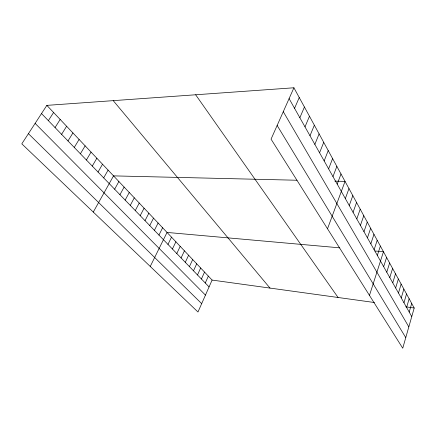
<?xml version="1.0" encoding="UTF-8"?>
<svg xmlns="http://www.w3.org/2000/svg" width="436" height="436" viewBox="0 0 436 436"><rect width="100%" height="100%" fill="white"/><g stroke="black" fill="none" stroke-linecap="round" stroke-linejoin="round"><path stroke-width="0.65" d="M293.918 87.778L414.2 308.007L402.744 348.222L271.056 139.144L293.918 87.778L46.854 105.37L21.8 143.836L197.977 312.013L212.098 280.081L46.854 105.37M409.208 312.072L411.698 303.429M406.614 307.456L409.142 298.747M403.959 302.742L406.532 293.968M401.245 297.924L403.867 289.09M398.477 292.997L401.142 284.103M395.643 287.967L398.357 279.002M392.749 282.817L395.512 273.792M389.784 277.558L392.602 268.467M386.759 272.173L389.626 263.017M383.658 266.669L386.579 257.442M369.466 295.395L383.467 251.736L374.911 250.973M377.336 255.431L380.372 246.073M374.115 249.703L377.205 240.28M370.813 243.838L373.968 234.345M367.434 237.838L370.655 228.273M363.973 231.685L367.259 222.06M360.43 225.39L363.777 215.689M356.801 218.932L360.218 209.166M353.073 212.316L356.566 202.478M349.258 205.536L352.822 195.628M345.345 198.576L348.98 188.597M327.512 228.78L345.045 181.387L334.87 181.147M337.202 184.112L341.007 173.991M332.968 176.591L336.854 166.394M328.624 168.863L332.597 158.6M324.155 160.928L328.221 150.589M319.566 152.769L323.725 142.359M314.847 144.376L319.108 133.896M309.991 135.749L314.356 125.197M304.993 126.871L309.467 116.243M299.848 117.731L304.432 107.033M294.551 108.313L299.254 97.544M205.274 283.002L208.348 276.113M201.416 279.007L204.539 272.086M197.492 274.942L200.658 267.982M193.491 270.81L196.707 263.807M189.426 266.603L192.69 259.562M185.289 262.319L188.603 255.24M181.076 257.959L184.444 250.842M176.787 253.523L180.21 246.362M172.416 249L175.899 241.806M167.969 244.4L171.506 237.162M150.24 266.445L167.032 232.432L339.797 247.844M158.96 235.075L162.612 227.756M154.399 230.355L158.105 222.998M149.75 225.548L153.521 218.147M145.014 220.649L148.85 213.209M140.19 215.657L144.093 208.179M135.274 210.572L139.242 203.051M130.266 205.383L134.299 197.824M125.154 200.097L129.258 192.494M119.944 194.707L124.124 187.066M114.635 189.213L118.881 181.523M93.277 212.07L113.54 175.877L296.976 180.242M103.681 177.883L108.09 170.111M98.04 172.046L102.525 164.23M92.279 166.083L96.847 158.23M86.399 160.001L91.053 152.104M80.393 153.788L85.134 145.847M74.262 147.439L79.096 139.46M67.994 140.959L72.921 132.936M61.596 134.332L66.615 126.271M55.05 127.563L60.173 119.453M48.358 120.641L53.584 112.493M212.098 280.081L374.453 302.519M405.829 306.851L414.2 308.007M28.422 133.672L201.683 303.63M35.12 123.383L205.454 295.101M41.518 113.562L209.073 286.926M113.235 100.645L269.988 288.082M195.655 94.776L338.074 297.488M277.143 125.459L405.763 337.627M283.275 111.681L408.826 326.875M289.09 98.612L411.753 316.596"/></g></svg>
